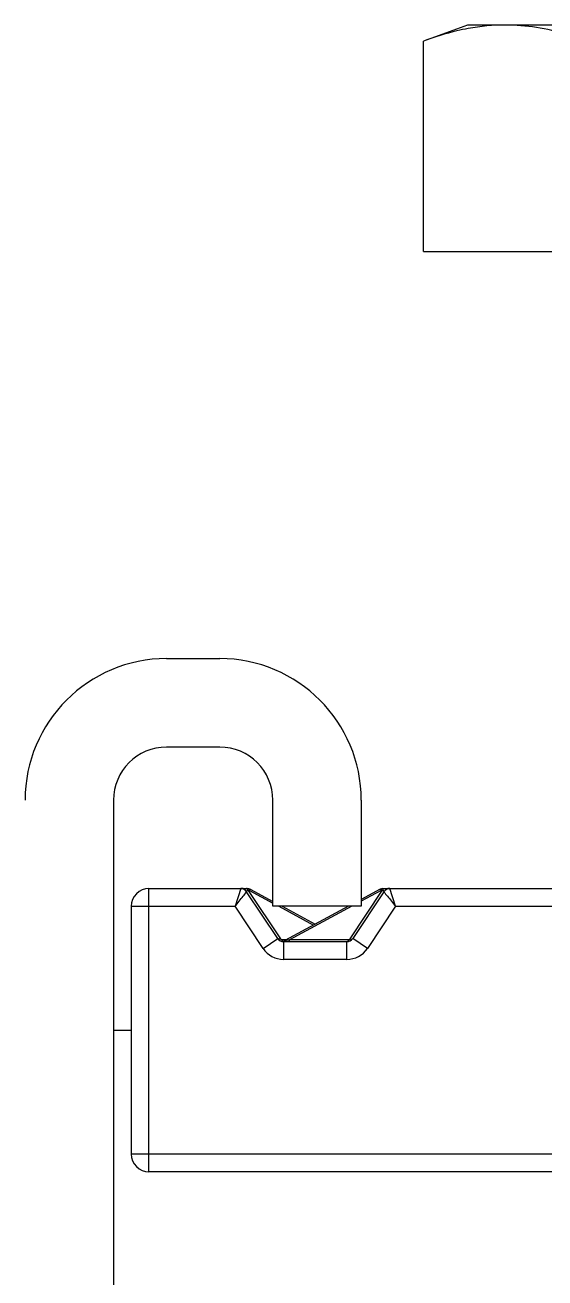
# Model space of a CAD drawing. Extents: x 1382187 to 1725648, y 860327 to 1571294.
# Drawn here: x 1537455.4 to 1537626.1, y 1252025.4 to 1252436.6 of the extents above; entities that cross this region are included whole.
import ezdxf

# ---------------------------------------------------------------- set-up
doc = ezdxf.new("R2010")
doc.units = 0
doc.header["$LTSCALE"] = 1000
doc.header["$MEASUREMENT"] = 0

msp = doc.modelspace()

# ---------------------------------------------------------------- linework, layer by layer
at = {"linetype": 'Continuous'}
for p, q in [((1537600.65, 1252436.57), (1537586.27, 1252431.34)), ((1537786.5, 1252436.57), (1537600.65, 1252436.57)), ((1537586.27, 1252362.23), (1537586.27, 1252431.34)), ((1537586.27, 1252362.23), (1537800.88, 1252362.23)), ((1537501.91, 1252228.65), (1537519.34, 1252228.65)), ((1537519.34, 1252199.61), (1537501.91, 1252199.61)), ((1537484.49, 1252182.18), (1537484.49, 1251798.86)), ((1537536.76, 1252147.34), (1537536.76, 1252182.18)), ((1537565.8, 1252182.18), (1537565.8, 1252147.34)), ((1537496.1, 1252060.22), (1537496.1, 1252153.14)), ((1537496.1, 1252153.14), (1537526.22, 1252153.14)), ((1537526.22, 1252153.14), (1537524.36, 1252147.34)), ((1537526.25, 1252153.14), (1537528.52, 1252153.14)), ((1537526.99, 1252153.14), (1537526.34, 1252153.14)), ((1537528.11, 1252153.14), (1537527.99, 1252153.14)), ((1537538.39, 1252136.75), (1537528.16, 1252152.11)), ((1537528.69, 1252152.49), (1537539.26, 1252136.63)), ((1537528.69, 1252152.49), (1537529.1, 1252152.49)), ((1537528.98, 1252152.78), (1537529.08, 1252152.54)), ((1537529.1, 1252152.49), (1537529.34, 1252152.94)), ((1537529.1, 1252152.49), (1537536.76, 1252148.38)), ((1537529.34, 1252152.94), (1537536.76, 1252148.96)), ((1537562.14, 1252136.63), (1537572.7, 1252152.49)), ((1537573.24, 1252152.11), (1537563, 1252136.75)), ((1537572.05, 1252152.94), (1537565.8, 1252149.58)), ((1537572.3, 1252152.49), (1537565.8, 1252149)), ((1537572.05, 1252152.94), (1537572.3, 1252152.49)), ((1537572.3, 1252152.49), (1537572.7, 1252152.49)), ((1537572.42, 1252152.78), (1537572.31, 1252152.54)), ((1537572.88, 1252153.14), (1537575.14, 1252153.14)), ((1537575.13, 1252153.14), (1537574.53, 1252153.14)), ((1537575.17, 1252153.14), (1537813.84, 1252153.14)), ((1537577.04, 1252147.34), (1537575.17, 1252153.14)), ((1537490.3, 1252147.34), (1537490.3, 1252066.02)), ((1537490.3, 1252147.34), (1537524.36, 1252147.34)), ((1537533.56, 1252133.53), (1537524.36, 1252147.34)), ((1537565.8, 1252147.34), (1537536.76, 1252147.34)), ((1537538.72, 1252147.34), (1537550.16, 1252141.2)), ((1537539.8, 1252147.34), (1537550.7, 1252141.49)), ((1537561.6, 1252147.34), (1537540.7, 1252136.14)), ((1537562.68, 1252147.34), (1537542.23, 1252136.38)), ((1537577.04, 1252147.34), (1537567.84, 1252133.53)), ((1537577.04, 1252147.34), (1537810.11, 1252147.34)), ((1537533.56, 1252133.53), (1537538.39, 1252136.75)), ((1537541.15, 1252136.38), (1537539.74, 1252136.38)), ((1537540.33, 1252129.91), (1537540.33, 1252135.72)), ((1537561.07, 1252135.72), (1537540.33, 1252135.72)), ((1537541.24, 1252136.14), (1537541.06, 1252136.1)), ((1537541.69, 1252136.25), (1537541.24, 1252136.14)), ((1537542.23, 1252136.38), (1537541.69, 1252136.25)), ((1537561.65, 1252136.38), (1537542.23, 1252136.38)), ((1537561.07, 1252129.91), (1537561.07, 1252135.72)), ((1537567.84, 1252133.53), (1537563, 1252136.75)), ((1537561.07, 1252129.91), (1537540.33, 1252129.91)), ((1537484.49, 1252106.68), (1537490.3, 1252106.68)), ((1537832.97, 1252066.02), (1537490.3, 1252066.02)), ((1537891.05, 1252060.22), (1537496.1, 1252060.22))]:
    msp.add_line(p, q, dxfattribs=at)
for centre, radius, start, end in [((1537501.91, 1252182.18), 46.46, 90, 180), ((1537519.34, 1252182.18), 46.46, 0, 90), ((1537501.91, 1252182.18), 17.42, 90, 180), ((1537519.34, 1252182.18), 17.42, 0, 90), ((1537496.1, 1252147.34), 5.81, 90, 180), ((1537526.22, 1252150.82), 2.32, 33.6901, 90), ((1537528.52, 1252151.4), 1.74, 61.8161, 90), ((1537527.84, 1252152.15), 1.3, 28.7138, 31.9), ((1537527.02, 1252151.78), 2.2, 18.7744, 20.2094), ((1537572.88, 1252151.4), 1.74, 90, 118.1839), ((1537574.38, 1252151.78), 2.2, 159.7941, 161.2334), ((1537573.56, 1252152.15), 1.3, 148.1081, 151.2843), ((1537575.17, 1252150.82), 2.32, 90, 146.3099), ((1537540.33, 1252138.04), 2.32, 213.6901, 270), ((1537539.88, 1252137.67), 1.74, 219.7533, 298.1839), ((1537561.07, 1252138.04), 2.32, 270, 326.3099), ((1537561.52, 1252137.67), 1.74, 274.2749, 313.9112), ((1537540.33, 1252138.04), 8.13, 213.6901, 270), ((1537561.07, 1252138.04), 8.13, 270, 326.3099), ((1537496.1, 1252066.02), 5.81, 180, 270)]:
    msp.add_arc(centre, radius, start, end, dxfattribs=at)
for points, knots in [([(1537600.88, 1252435.42), (1537599.65, 1252435.2), (1537594.7, 1252434.15), (1537589.85, 1252432.64), (1537586.27, 1252431.34)], [0, 0, 0, 0, 0.246984, 1, 1, 1, 1]), ([(1537639.92, 1252431.34), (1537637.73, 1252432.14), (1537629.07, 1252435.02), (1537619.9, 1252436.57), (1537613.1, 1252436.57)], [0, 0, 0, 0, 0.255699, 1, 1, 1, 1]), ([(1537524.36, 1252147.34), (1537525.24, 1252148.45), (1537526.46, 1252150.08), (1537527.82, 1252151.6), (1537528.16, 1252152.11)], [0, 0, 0, 0, 0.698346, 1, 1, 1, 1]), ([(1537528.16, 1252152.11), (1537528.1, 1252152.2), (1537528.01, 1252152.6), (1537528.5, 1252152.52), (1537528.69, 1252152.49)], [0, 0, 0, 0, 0.346904, 1, 1, 1, 1]), ([(1537528.33, 1252153.07), (1537528.3, 1252153.09), (1537528.23, 1252153.13), (1537528.15, 1252153.14), (1537528.11, 1252153.14)], [0, 0, 0, 0, 0.519543, 1, 1, 1, 1]), ([(1537528.69, 1252152.49), (1537528.67, 1252152.55), (1537528.59, 1252152.76), (1537528.46, 1252152.97), (1537528.33, 1252153.07)], [0, 0, 0, 0, 0.29815, 1, 1, 1, 1]), ([(1537572.7, 1252152.49), (1537572.73, 1252152.55), (1537572.81, 1252152.76), (1537572.94, 1252152.97), (1537573.07, 1252153.07)], [0, 0, 0, 0, 0.298151, 1, 1, 1, 1]), ([(1537572.7, 1252152.49), (1537572.9, 1252152.52), (1537573.39, 1252152.6), (1537573.3, 1252152.2), (1537573.24, 1252152.11)], [0, 0, 0, 0, 0.652586, 1, 1, 1, 1]), ([(1537573.07, 1252153.07), (1537573.1, 1252153.09), (1537573.17, 1252153.13), (1537573.25, 1252153.14), (1537573.29, 1252153.14)], [0, 0, 0, 0, 0.519447, 1, 1, 1, 1]), ([(1537573.24, 1252152.11), (1537573.58, 1252151.6), (1537574.94, 1252150.08), (1537576.16, 1252148.45), (1537577.04, 1252147.34)], [0, 0, 0, 0, 0.301655, 1, 1, 1, 1]), ([(1537538.58, 1252136.61), (1537538.54, 1252136.63), (1537538.47, 1252136.67), (1537538.41, 1252136.72), (1537538.39, 1252136.75)], [0, 0, 0, 0, 0.522211, 1, 1, 1, 1]), ([(1537539.26, 1252136.63), (1537539.19, 1252136.62), (1537538.97, 1252136.57), (1537538.73, 1252136.56), (1537538.58, 1252136.61)], [0, 0, 0, 0, 0.298572, 1, 1, 1, 1]), ([(1537542.23, 1252136.38), (1537542.2, 1252136.28), (1537542.09, 1252136.01), (1537541.85, 1252135.72), (1537541.65, 1252135.72)], [0, 0, 0, 0, 0.333363, 1, 1, 1, 1]), ([(1537561.65, 1252136.38), (1537561.62, 1252136.28), (1537561.52, 1252136.01), (1537561.27, 1252135.72), (1537561.07, 1252135.72)], [0, 0, 0, 0, 0.333363, 1, 1, 1, 1]), ([(1537562.14, 1252136.63), (1537562.23, 1252136.61), (1537562.51, 1252136.55), (1537562.89, 1252136.59), (1537563, 1252136.75)], [0, 0, 0, 0, 0.33351, 1, 1, 1, 1])]:
    msp.add_open_spline(points, degree=3, knots=knots, dxfattribs=at)
for points in [[(1537613.1, 1252436.57), (1537609.01, 1252436.57), (1537604.9, 1252436.17), (1537600.88, 1252435.42)], [(1537528.52, 1252153.14), (1537528.69, 1252153.14), (1537528.85, 1252152.99), (1537528.94, 1252152.84)], [(1537572.88, 1252153.14), (1537572.71, 1252153.14), (1537572.55, 1252152.99), (1537572.46, 1252152.84)], [(1537539.74, 1252136.38), (1537539.56, 1252136.38), (1537539.36, 1252136.48), (1537539.26, 1252136.63)], [(1537539.74, 1252136.38), (1537539.8, 1252136.22), (1537539.86, 1252136.08), (1537539.96, 1252135.95)], [(1537541.06, 1252136.1), (1537540.93, 1252135.95), (1537540.77, 1252135.83), (1537540.59, 1252135.76)], [(1537541.06, 1252136.1), (1537540.94, 1252136.06), (1537540.8, 1252136.07), (1537540.7, 1252136.14)], [(1537562.14, 1252136.63), (1537562.04, 1252136.48), (1537561.84, 1252136.38), (1537561.65, 1252136.38)]]:
    msp.add_open_spline(points, degree=3, dxfattribs=at)

doc.saveas('drawing.dxf')
